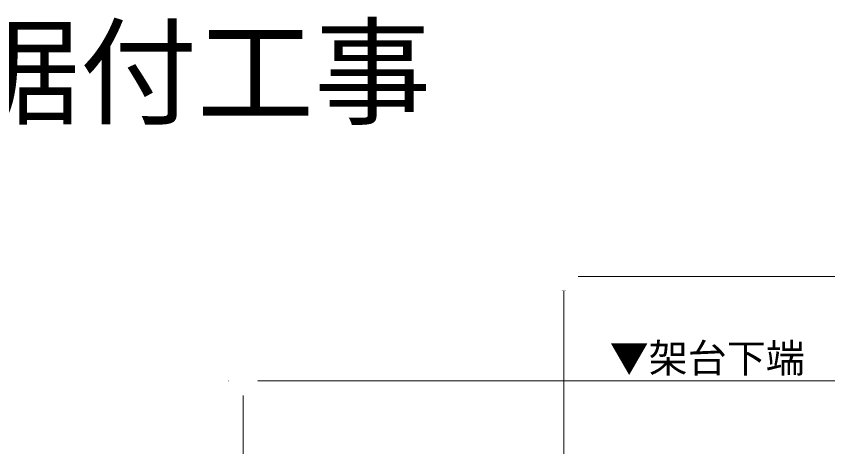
# Model space of a CAD drawing. Units: millimetres, scale not verified. Extents: x -8400 to 8400, y -5940 to 5940.
# Drawn here: x -6146 to -5106, y -900 to -348 of the extents above; entities that cross this region are included whole.
import ezdxf
from ezdxf.enums import TextEntityAlignment as Align

# ---------------------------------------------------------------- set-up
doc = ezdxf.new("R2010")
doc.units = ezdxf.units.MM
doc.header["$LTSCALE"] = 40
doc.layers.add('1-0_レイヤ0', color=7, linetype='Continuous', lineweight=13)
doc.styles.add('ＭＳ ゴシック', font='')
doc.styles.get('ＭＳ ゴシック').set_extended_font_data('MS Gothic')

msp = doc.modelspace()

# ---------------------------------------------------------------- linework, layer by layer
at = {"layer": '1-0_レイヤ0'}
for p, q in [((-5444.79, -1108.24), (-5444.79, -681.54)), ((-5007.29, -815.24), (-5855.36, -815.24))]:
    msp.add_line(p, q, dxfattribs=at)

# ---------------------------------------------------------------- texts
at = {"layer": '1-0_レイヤ0', "style": 'ＭＳ ゴシック'}
for s, height, p in [('３．標準据付工事', 110, (-6815, -508.2)), ('▼架台下端', 36.66, (-5385.97, -815.5))]:
    msp.add_text(s, height=height, dxfattribs=at).set_placement(p, align=Align.BOTTOM_LEFT)

# ---------------------------------------------------------------- wipeouts: each hides what was drawn before it
for points in [[(-5463.46, -681.58), (-5463.17, -684.83), (-5462.33, -687.97), (-5462.33, -687.97)], [(-5855.31, -796.57), (-5858.55, -796.85), (-5861.7, -797.69), (-5861.7, -797.69)]]:
    msp.add_wipeout(points)

# ---------------------------------------------------------------- next in the draw order: wipeouts: each hides what was drawn before it
for points in [[(-5462.33, -687.97), (-5460.96, -690.92), (-5459.09, -693.58), (-5459.09, -693.58)], [(-5861.7, -797.69), (-5864.65, -799.07), (-5867.31, -800.94), (-5867.31, -800.94)]]:
    msp.add_wipeout(points)

# ---------------------------------------------------------------- next in the draw order: wipeouts: each hides what was drawn before it
for points in [[(-5459.09, -693.58), (-5456.79, -695.88), (-5454.12, -697.75), (-5454.12, -697.75)], [(-5867.31, -800.94), (-5869.61, -803.24), (-5871.48, -805.9), (-5871.48, -805.9)]]:
    msp.add_wipeout(points)

# ---------------------------------------------------------------- next in the draw order: wipeouts: each hides what was drawn before it
for points in [[(-5454.12, -697.75), (-5451.17, -699.13), (-5448.03, -699.97), (-5448.03, -699.97)], [(-5871.48, -805.9), (-5872.85, -808.85), (-5873.7, -811.99), (-5873.7, -811.99)]]:
    msp.add_wipeout(points)

# ---------------------------------------------------------------- next in the draw order: linework, layer by layer
at = {"layer": '1-0_レイヤ0'}
for points in [[(-5448.03, -699.97), (-5444.79, -700.25), (-5441.55, -699.97)], [(-5873.7, -811.99), (-5873.98, -815.24), (-5873.7, -818.48)]]:
    msp.add_solid(points, dxfattribs=at)

# ---------------------------------------------------------------- next in the draw order: wipeouts: each hides what was drawn before it
for points in [[(-5441.55, -699.97), (-5438.41, -699.13), (-5435.46, -697.75), (-5435.46, -697.75)], [(-5873.7, -818.48), (-5872.85, -821.62), (-5871.48, -824.57), (-5871.48, -824.57)]]:
    msp.add_wipeout(points)

# ---------------------------------------------------------------- next in the draw order: wipeouts: each hides what was drawn before it
for points in [[(-5435.46, -697.75), (-5432.79, -695.88), (-5430.49, -693.58), (-5430.49, -693.58)], [(-5871.48, -824.57), (-5869.61, -827.23), (-5867.31, -829.53), (-5867.31, -829.53)]]:
    msp.add_wipeout(points)

# ---------------------------------------------------------------- next in the draw order: wipeouts: each hides what was drawn before it
for points in [[(-5430.49, -693.58), (-5428.62, -690.92), (-5427.25, -687.97), (-5427.25, -687.97)], [(-5867.31, -829.53), (-5864.65, -831.4), (-5861.7, -832.78), (-5861.7, -832.78)]]:
    msp.add_wipeout(points)

# ---------------------------------------------------------------- next in the draw order: wipeouts: each hides what was drawn before it
for points in [[(-5427.25, -687.97), (-5426.41, -684.83), (-5426.12, -681.58), (-5426.12, -681.58)], [(-5861.7, -832.78), (-5858.55, -833.62), (-5855.31, -833.9), (-5855.31, -833.9)]]:
    msp.add_wipeout(points)

# ---------------------------------------------------------------- next in the draw order: wipeouts: each hides what was drawn before it
for points in [[(-5426.12, -681.58), (-5426.41, -678.34), (-5427.25, -675.2), (-5427.25, -675.2)], [(-5855.31, -833.9), (-5852.07, -833.62), (-5848.93, -832.78), (-5848.93, -832.78)]]:
    msp.add_wipeout(points)

# ---------------------------------------------------------------- next in the draw order: wipeouts: each hides what was drawn before it
for points in [[(-5427.25, -675.2), (-5428.62, -672.25), (-5430.49, -669.59), (-5430.49, -669.59)], [(-5848.93, -832.78), (-5845.98, -831.4), (-5843.31, -829.53), (-5843.31, -829.53)]]:
    msp.add_wipeout(points)

# ---------------------------------------------------------------- next in the draw order: wipeouts: each hides what was drawn before it
for points in [[(-5430.49, -669.59), (-5432.79, -667.28), (-5435.46, -665.42), (-5435.46, -665.42)], [(-5843.31, -829.53), (-5841.01, -827.23), (-5839.15, -824.57), (-5839.15, -824.57)]]:
    msp.add_wipeout(points)

# ---------------------------------------------------------------- next in the draw order: wipeouts: each hides what was drawn before it
for points in [[(-5435.46, -665.42), (-5438.41, -664.04), (-5441.55, -663.2), (-5441.55, -663.2)], [(-5839.15, -824.57), (-5837.77, -821.62), (-5836.93, -818.48), (-5836.93, -818.48)]]:
    msp.add_wipeout(points)

# ---------------------------------------------------------------- next in the draw order: linework, layer by layer
for points in [[(-5441.55, -663.2), (-5444.79, -662.92), (-5448.03, -663.2)], [(-5836.93, -818.48), (-5836.65, -815.24), (-5836.93, -811.99)]]:
    msp.add_solid(points, dxfattribs=at)

# ---------------------------------------------------------------- next in the draw order: wipeouts: each hides what was drawn before it
for points in [[(-5448.03, -663.2), (-5451.17, -664.04), (-5454.12, -665.42), (-5454.12, -665.42)], [(-5836.93, -811.99), (-5837.77, -808.85), (-5839.15, -805.9), (-5839.15, -805.9)]]:
    msp.add_wipeout(points)

# ---------------------------------------------------------------- next in the draw order: wipeouts: each hides what was drawn before it
for points in [[(-5454.12, -665.42), (-5456.79, -667.28), (-5459.09, -669.59), (-5459.09, -669.59)], [(-5839.15, -805.9), (-5841.01, -803.24), (-5843.31, -800.94), (-5843.31, -800.94)]]:
    msp.add_wipeout(points)

# ---------------------------------------------------------------- next in the draw order: wipeouts: each hides what was drawn before it
for points in [[(-5459.09, -669.59), (-5460.96, -672.25), (-5462.33, -675.2), (-5462.33, -675.2)], [(-5843.31, -800.94), (-5845.98, -799.07), (-5848.93, -797.69), (-5848.93, -797.69)]]:
    msp.add_wipeout(points)

# ---------------------------------------------------------------- next in the draw order: wipeouts: each hides what was drawn before it
for points in [[(-5462.33, -675.2), (-5463.17, -678.34), (-5463.46, -681.58), (-5463.46, -681.58)], [(-5848.93, -797.69), (-5852.07, -796.85), (-5855.31, -796.57), (-5855.31, -796.57)]]:
    msp.add_wipeout(points)

# ---------------------------------------------------------------- next in the draw order: wipeouts: each hides what was drawn before it
for points in [[(-5463.46, -681.58), (-5462.33, -687.97), (-5459.09, -693.58), (-5459.09, -693.58)], [(-5855.31, -796.57), (-5861.7, -797.69), (-5867.31, -800.94), (-5867.31, -800.94)]]:
    msp.add_wipeout(points)

# ---------------------------------------------------------------- next in the draw order: wipeouts: each hides what was drawn before it
for points in [[(-5459.09, -693.58), (-5454.12, -697.75), (-5448.03, -699.97), (-5448.03, -699.97)], [(-5867.31, -800.94), (-5871.48, -805.9), (-5873.7, -811.99), (-5873.7, -811.99)]]:
    msp.add_wipeout(points)

# ---------------------------------------------------------------- next in the draw order: wipeouts: each hides what was drawn before it
for points in [[(-5448.03, -699.97), (-5441.55, -699.97), (-5435.46, -697.75), (-5435.46, -697.75)], [(-5873.7, -811.99), (-5873.7, -818.48), (-5871.48, -824.57), (-5871.48, -824.57)]]:
    msp.add_wipeout(points)

# ---------------------------------------------------------------- next in the draw order: wipeouts: each hides what was drawn before it
for points in [[(-5435.46, -697.75), (-5430.49, -693.58), (-5427.25, -687.97), (-5427.25, -687.97)], [(-5871.48, -824.57), (-5867.31, -829.53), (-5861.7, -832.78), (-5861.7, -832.78)]]:
    msp.add_wipeout(points)

# ---------------------------------------------------------------- next in the draw order: wipeouts: each hides what was drawn before it
for points in [[(-5427.25, -687.97), (-5426.12, -681.58), (-5427.25, -675.2), (-5427.25, -675.2)], [(-5861.7, -832.78), (-5855.31, -833.9), (-5848.93, -832.78), (-5848.93, -832.78)]]:
    msp.add_wipeout(points)

# ---------------------------------------------------------------- next in the draw order: wipeouts: each hides what was drawn before it
for points in [[(-5427.25, -675.2), (-5430.49, -669.59), (-5435.46, -665.42), (-5435.46, -665.42)], [(-5848.93, -832.78), (-5843.31, -829.53), (-5839.15, -824.57), (-5839.15, -824.57)]]:
    msp.add_wipeout(points)

# ---------------------------------------------------------------- next in the draw order: wipeouts: each hides what was drawn before it
for points in [[(-5435.46, -665.42), (-5441.55, -663.2), (-5448.03, -663.2), (-5448.03, -663.2)], [(-5839.15, -824.57), (-5836.93, -818.48), (-5836.93, -811.99), (-5836.93, -811.99)]]:
    msp.add_wipeout(points)

# ---------------------------------------------------------------- next in the draw order: wipeouts: each hides what was drawn before it
for points in [[(-5448.03, -663.2), (-5454.12, -665.42), (-5459.09, -669.59), (-5459.09, -669.59)], [(-5836.93, -811.99), (-5839.15, -805.9), (-5843.31, -800.94), (-5843.31, -800.94)]]:
    msp.add_wipeout(points)

# ---------------------------------------------------------------- next in the draw order: wipeouts: each hides what was drawn before it
for points in [[(-5459.09, -669.59), (-5462.33, -675.2), (-5463.46, -681.58), (-5463.46, -681.58)], [(-5843.31, -800.94), (-5848.93, -797.69), (-5855.31, -796.57), (-5855.31, -796.57)]]:
    msp.add_wipeout(points)

# ---------------------------------------------------------------- next in the draw order: wipeouts: each hides what was drawn before it
for points in [[(-5463.46, -681.58), (-5459.09, -693.58), (-5448.03, -699.97), (-5448.03, -699.97)], [(-5855.31, -796.57), (-5867.31, -800.94), (-5873.7, -811.99), (-5873.7, -811.99)]]:
    msp.add_wipeout(points)

# ---------------------------------------------------------------- next in the draw order: wipeouts: each hides what was drawn before it
for points in [[(-5448.03, -699.97), (-5435.46, -697.75), (-5427.25, -687.97), (-5427.25, -687.97)], [(-5873.7, -811.99), (-5871.48, -824.57), (-5861.7, -832.78), (-5861.7, -832.78)]]:
    msp.add_wipeout(points)

# ---------------------------------------------------------------- next in the draw order: wipeouts: each hides what was drawn before it
for points in [[(-5427.25, -687.97), (-5427.25, -675.2), (-5435.46, -665.42), (-5435.46, -665.42)], [(-5861.7, -832.78), (-5848.93, -832.78), (-5839.15, -824.57), (-5839.15, -824.57)]]:
    msp.add_wipeout(points)

# ---------------------------------------------------------------- next in the draw order: wipeouts: each hides what was drawn before it
for points in [[(-5435.46, -665.42), (-5448.03, -663.2), (-5459.09, -669.59), (-5459.09, -669.59)], [(-5839.15, -824.57), (-5836.93, -811.99), (-5843.31, -800.94), (-5843.31, -800.94)]]:
    msp.add_wipeout(points)

# ---------------------------------------------------------------- next in the draw order: wipeouts: each hides what was drawn before it
for points in [[(-5459.09, -669.59), (-5463.46, -681.58), (-5448.03, -699.97), (-5448.03, -699.97)], [(-5843.31, -800.94), (-5855.31, -796.57), (-5873.7, -811.99), (-5873.7, -811.99)]]:
    msp.add_wipeout(points)

# ---------------------------------------------------------------- next in the draw order: wipeouts: each hides what was drawn before it
for points in [[(-5448.03, -699.97), (-5427.25, -687.97), (-5435.46, -665.42), (-5435.46, -665.42)], [(-5873.7, -811.99), (-5861.7, -832.78), (-5839.15, -824.57), (-5839.15, -824.57)]]:
    msp.add_wipeout(points)

# ---------------------------------------------------------------- next in the draw order: linework, layer by layer
for p, q in [((-5426.12, -681.58), (-4363.46, -681.58)), ((-5855.31, -1166.57), (-5855.31, -833.9))]:
    msp.add_line(p, q, dxfattribs=at)

# ---------------------------------------------------------------- next in the draw order: wipeouts: each hides what was drawn before it
for points in [[(-5435.46, -665.42), (-5459.09, -669.59), (-5448.03, -699.97), (-5448.03, -699.97)], [(-5839.15, -824.57), (-5843.31, -800.94), (-5873.7, -811.99), (-5873.7, -811.99)]]:
    msp.add_wipeout(points)

doc.saveas('drawing.dxf')
